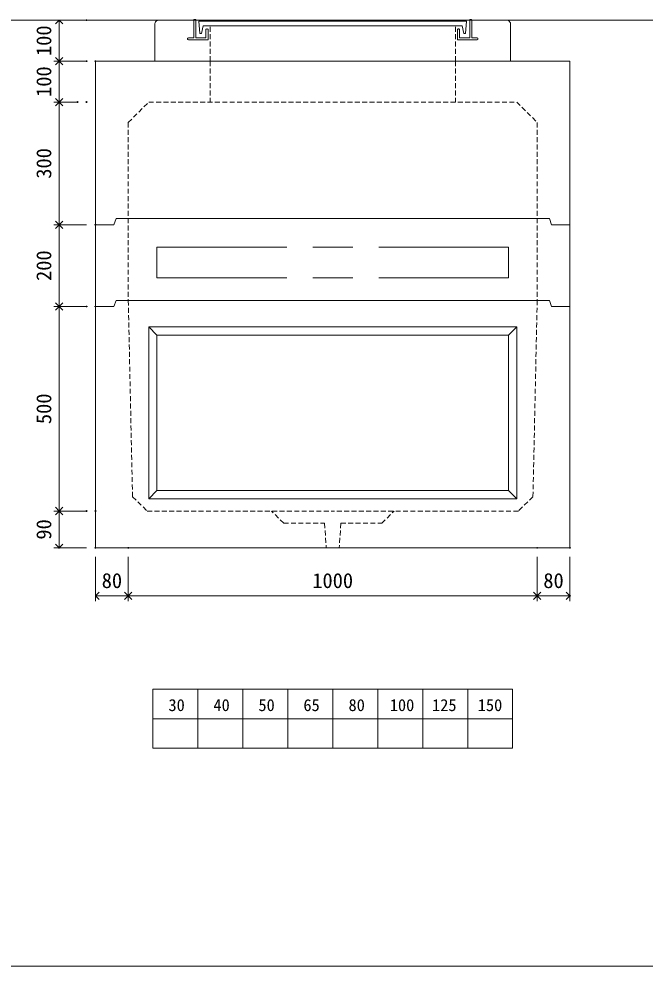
# Model space of a CAD drawing. Units: millimetres, scale not verified. Extents: x -4891 to 18489, y -2331 to 2331.
# Drawn here: x 1827 to 3358, y -1944 to 372 of the extents above; entities that cross this region are included whole.
import ezdxf
from ezdxf.enums import TextEntityAlignment as Align

# ---------------------------------------------------------------- set-up
doc = ezdxf.new("R2010")
doc.units = ezdxf.units.MM
doc.header["$LTSCALE"] = 10
doc.header["$PDMODE"] = 32
doc.header["$PDSIZE"] = 2
doc.linetypes.add('DASHED1', pattern=[1.8, 1.2, -0.6])
doc.linetypes.add('USER2', pattern=[50.8, 31.75, -6.35, 6.35, -6.35])
doc.layers.add('0-1_Defpoints', color=7, linetype='Continuous')
for name, color, linetype, lineweight in [('0-2_waku', 7, 'Continuous', 18), ('0-3_gaikei', 7, 'Continuous', 18), ('0-4_kakure', 7, 'DASHED1', 5), ('0-5_sunpou', 7, 'Continuous', 5), ('0-9_uchigawa', 6, 'Continuous', 18), ('0-B_futa', 3, 'Continuous', 18), ('0-C_GL', 4, 'Continuous', 18), ('0-E_文字１', 7, 'Continuous', 18), ('1-3_uchigawa2', 6, 'USER2', 18)]:
    doc.layers.add(name, color=color, linetype=linetype, lineweight=lineweight)
doc.styles.add('ＭＳ ゴシック', font='')
doc.styles.get('ＭＳ ゴシック').set_extended_font_data('MS Gothic')

# ---------------------------------------------------------------- blocks, each defined once
blk = doc.blocks.new('_Open90')
at = {"layer": '0-5_sunpou'}
blk.add_line((0, 0), (-1, 0), dxfattribs=at)
blk.add_lwpolyline([(-0.5, 0.5), (0, 0), (-0.5, -0.5)], dxfattribs=at)
blk = doc.blocks.new('D56')
at = {"layer": '0-1_Defpoints'}
for p in [(3462.32, 1252.03), (3542.32, 1252.03), (3542.32, 1134.61)]:
    blk.add_point(p, dxfattribs=at)
at = {"layer": '0-5_sunpou'}
for p, q in [((3462.32, 1230.03), (3462.32, 1121.61)), ((3542.32, 1230.03), (3542.32, 1121.61)), ((3480.32, 1134.61), (3524.32, 1134.61))]:
    blk.add_line(p, q, dxfattribs=at)
at = {"layer": '0-5_sunpou', "xscale": 18, "yscale": 18, "rotation": 180}
blk.add_blockref('_Open90', (3462.32, 1134.61), dxfattribs=at)
at = {"layer": '0-5_sunpou', "xscale": 18, "yscale": 18}
blk.add_blockref('_Open90', (3542.32, 1134.61), dxfattribs=at)
at = {"layer": '0-5_sunpou', "style": 'ＭＳ ゴシック'}
blk.add_text('80', height=36.66, dxfattribs=at).set_placement((3477.32, 1142.61), align=Align.BOTTOM_LEFT)
blk = doc.blocks.new('D57')
at = {"layer": '0-1_Defpoints'}
for p in [(3542.32, 1252.03), (4542.32, 1252.03), (4542.32, 1134.61)]:
    blk.add_point(p, dxfattribs=at)
at = {"layer": '0-5_sunpou'}
for p, q in [((3542.32, 1230.03), (3542.32, 1121.61)), ((4542.32, 1230.03), (4542.32, 1121.61)), ((3560.32, 1134.61), (4524.32, 1134.61))]:
    blk.add_line(p, q, dxfattribs=at)
at = {"layer": '0-5_sunpou', "xscale": 18, "yscale": 18, "rotation": 180}
blk.add_blockref('_Open90', (3542.32, 1134.61), dxfattribs=at)
at = {"layer": '0-5_sunpou', "xscale": 18, "yscale": 18}
blk.add_blockref('_Open90', (4542.32, 1134.61), dxfattribs=at)
at = {"layer": '0-5_sunpou', "style": 'ＭＳ ゴシック'}
blk.add_text('1000', height=36.66, dxfattribs=at).set_placement((3992.32, 1142.61), align=Align.BOTTOM_LEFT)
blk = doc.blocks.new('D58')
at = {"layer": '0-1_Defpoints'}
for p in [(4542.32, 1252.03), (4622.32, 1252.03), (4622.32, 1134.61)]:
    blk.add_point(p, dxfattribs=at)
at = {"layer": '0-5_sunpou'}
for p, q in [((4542.32, 1230.03), (4542.32, 1121.61)), ((4622.32, 1230.03), (4622.32, 1121.61)), ((4560.32, 1134.61), (4604.32, 1134.61))]:
    blk.add_line(p, q, dxfattribs=at)
at = {"layer": '0-5_sunpou', "xscale": 18, "yscale": 18, "rotation": 180}
blk.add_blockref('_Open90', (4542.32, 1134.61), dxfattribs=at)
at = {"layer": '0-5_sunpou', "xscale": 18, "yscale": 18}
blk.add_blockref('_Open90', (4622.32, 1134.61), dxfattribs=at)
at = {"layer": '0-5_sunpou', "style": 'ＭＳ ゴシック'}
blk.add_text('80', height=36.66, dxfattribs=at).set_placement((4557.32, 1142.61), align=Align.BOTTOM_LEFT)
blk = doc.blocks.new('D59')
at = {"layer": '0-1_Defpoints'}
for p in [(3418.32, 2342.03), (3373, 2042.03), (3462.32, 2042.03)]:
    blk.add_point(p, dxfattribs=at)
at = {"layer": '0-5_sunpou'}
for p, q in [((3396.32, 2342.03), (3360, 2342.03)), ((3373, 2324.03), (3373, 2060.03)), ((3440.32, 2042.03), (3360, 2042.03))]:
    blk.add_line(p, q, dxfattribs=at)
at = {"layer": '0-5_sunpou', "xscale": 18, "yscale": 18}
for p, rotation in [((3373, 2342.03), 90), ((3373, 2042.03), 270)]:
    blk.add_blockref('_Open90', p, dxfattribs=dict(at, rotation=rotation))
at = {"layer": '0-5_sunpou', "style": 'ＭＳ ゴシック'}
blk.add_text('300', height=36.66, rotation=90, dxfattribs=at).set_placement((3365, 2154.53), align=Align.BOTTOM_LEFT)
blk = doc.blocks.new('D60')
at = {"layer": '0-1_Defpoints'}
for p in [(3462.32, 2042.03), (3373, 1842.03), (3440.32, 1842.03)]:
    blk.add_point(p, dxfattribs=at)
at = {"layer": '0-5_sunpou'}
for p, q in [((3440.32, 2042.03), (3360, 2042.03)), ((3373, 2024.03), (3373, 1860.03)), ((3418.32, 1842.03), (3360, 1842.03))]:
    blk.add_line(p, q, dxfattribs=at)
at = {"layer": '0-5_sunpou', "xscale": 18, "yscale": 18}
for p, rotation in [((3373, 2042.03), 90), ((3373, 1842.03), 270)]:
    blk.add_blockref('_Open90', p, dxfattribs=dict(at, rotation=rotation))
at = {"layer": '0-5_sunpou', "style": 'ＭＳ ゴシック'}
blk.add_text('200', height=36.66, rotation=90, dxfattribs=at).set_placement((3365, 1904.53), align=Align.BOTTOM_LEFT)
blk = doc.blocks.new('D68')
at = {"layer": '0-1_Defpoints'}
for p in [(3462.32, 1342.03), (3373, 1252.03), (3462.32, 1252.03)]:
    blk.add_point(p, dxfattribs=at)
at = {"layer": '0-5_sunpou'}
for p, q in [((3440.32, 1342.03), (3360, 1342.03)), ((3373, 1324.03), (3373, 1270.03)), ((3440.32, 1252.03), (3360, 1252.03))]:
    blk.add_line(p, q, dxfattribs=at)
at = {"layer": '0-5_sunpou', "xscale": 18, "yscale": 18}
for p, rotation in [((3373, 1342.03), 90), ((3373, 1252.03), 270)]:
    blk.add_blockref('_Open90', p, dxfattribs=dict(at, rotation=rotation))
at = {"layer": '0-5_sunpou', "style": 'ＭＳ ゴシック'}
blk.add_text('90', height=36.66, rotation=90, dxfattribs=at).set_placement((3365, 1272.03), align=Align.BOTTOM_LEFT)
blk = doc.blocks.new('D69')
at = {"layer": '0-1_Defpoints'}
for p in [(3462.32, 1842.03), (3373, 1342.03), (3440.32, 1342.03)]:
    blk.add_point(p, dxfattribs=at)
at = {"layer": '0-5_sunpou'}
for p, q in [((3440.32, 1842.03), (3360, 1842.03)), ((3373, 1824.03), (3373, 1360.03)), ((3418.32, 1342.03), (3360, 1342.03))]:
    blk.add_line(p, q, dxfattribs=at)
at = {"layer": '0-5_sunpou', "xscale": 18, "yscale": 18}
for p, rotation in [((3373, 1842.03), 90), ((3373, 1342.03), 270)]:
    blk.add_blockref('_Open90', p, dxfattribs=dict(at, rotation=rotation))
at = {"layer": '0-5_sunpou', "style": 'ＭＳ ゴシック'}
blk.add_text('500', height=36.66, rotation=90, dxfattribs=at).set_placement((3365, 1554.53), align=Align.BOTTOM_LEFT)
blk = doc.blocks.new('D47')
at = {"layer": '0-1_Defpoints'}
for p in [(3440.32, 2542.03), (3373, 2442.03), (3462.32, 2442.03)]:
    blk.add_point(p, dxfattribs=at)
at = {"layer": '0-5_sunpou'}
for p, q in [((3418.32, 2542.03), (3360, 2542.03)), ((3373, 2524.03), (3373, 2460.03)), ((3440.32, 2442.03), (3360, 2442.03))]:
    blk.add_line(p, q, dxfattribs=at)
at = {"layer": '0-5_sunpou', "xscale": 18, "yscale": 18}
for p, rotation in [((3373, 2542.03), 90), ((3373, 2442.03), 270)]:
    blk.add_blockref('_Open90', p, dxfattribs=dict(at, rotation=rotation))
at = {"layer": '0-5_sunpou', "style": 'ＭＳ ゴシック'}
blk.add_text('100', height=36.66, rotation=90, dxfattribs=at).set_placement((3365, 2454.53), align=Align.BOTTOM_LEFT)
blk = doc.blocks.new('D49')
at = {"layer": '0-1_Defpoints'}
for p in [(3440.32, 2542.03), (3373, 2442.03), (3462.32, 2442.03)]:
    blk.add_point(p, dxfattribs=at)
at = {"layer": '0-5_sunpou'}
for p, q in [((3418.32, 2542.03), (3360, 2542.03)), ((3373, 2524.03), (3373, 2460.03)), ((3440.32, 2442.03), (3360, 2442.03))]:
    blk.add_line(p, q, dxfattribs=at)
at = {"layer": '0-5_sunpou', "xscale": 18, "yscale": 18}
for p, rotation in [((3373, 2542.03), 90), ((3373, 2442.03), 270)]:
    blk.add_blockref('_Open90', p, dxfattribs=dict(at, rotation=rotation))
at = {"layer": '0-5_sunpou', "style": 'ＭＳ ゴシック'}
blk.add_text('100', height=36.66, rotation=90, dxfattribs=at).set_placement((3365, 2454.53), align=Align.BOTTOM_LEFT)
blk = doc.blocks.new('D50')
at = {"layer": '0-1_Defpoints'}
for p in [(3440.32, 2442.03), (3373, 2342.03), (3440.32, 2342.03)]:
    blk.add_point(p, dxfattribs=at)
at = {"layer": '0-5_sunpou'}
for p, q in [((3418.32, 2442.03), (3360, 2442.03)), ((3373, 2424.03), (3373, 2360.03)), ((3418.32, 2342.03), (3360, 2342.03))]:
    blk.add_line(p, q, dxfattribs=at)
at = {"layer": '0-5_sunpou', "xscale": 18, "yscale": 18}
for p, rotation in [((3373, 2442.03), 90), ((3373, 2342.03), 270)]:
    blk.add_blockref('_Open90', p, dxfattribs=dict(at, rotation=rotation))
at = {"layer": '0-5_sunpou', "style": 'ＭＳ ゴシック'}
blk.add_text('100', height=36.66, rotation=90, dxfattribs=at).set_placement((3365, 2354.53), align=Align.BOTTOM_LEFT)

msp = doc.modelspace()

# ---------------------------------------------------------------- linework, layer by layer
at = {"layer": '0-2_waku'}
for p, q in [((2154.22, -1267.28), (2154.22, -1411.28)), ((2154.22, -1267.28), (2154.22, -1411.28)), ((2154.22, -1267.28), (2154.22, -1411.28)), ((2154.22, -1267.28), (2154.22, -1411.28)), ((2154.22, -1267.28), (3034.22, -1267.28)), ((2264.22, -1267.28), (2264.22, -1411.28)), ((2374.22, -1267.28), (2374.22, -1411.28)), ((2374.22, -1267.28), (2374.22, -1411.28)), ((2484.22, -1267.28), (2484.22, -1411.28)), ((2594.22, -1267.28), (2594.22, -1411.28)), ((2704.22, -1267.28), (2704.22, -1411.28)), ((2814.22, -1267.28), (2814.22, -1411.28)), ((2924.22, -1267.28), (2924.22, -1411.28)), ((3034.22, -1267.28), (3034.22, -1411.28)), ((2154.22, -1339.28), (3034.22, -1339.28)), ((2154.22, -1411.28), (3034.22, -1411.28)), ((-1230.78, -1943.94), (4889.22, -1943.94))]:
    msp.add_line(p, q, dxfattribs=at)
msp.add_lwpolyline([(-1230.78, 2331.06), (-1230.78, -1943.94), (4889.22, -1943.94)], dxfattribs=at)
at = {"layer": '0-3_gaikei'}
for p, q in [((2159.22, 268.72), (2159.22, 358.72)), ((2159.22, 268.72), (2159.22, 358.72)), ((2169.22, 368.72), (2254.21, 368.72)), ((2934.22, 368.72), (3019.22, 368.72)), ((3029.22, 268.72), (3029.22, 358.72)), ((3029.22, 268.72), (3029.22, 358.72)), ((2014.22, 268.72), (2014.22, -921.28)), ((3174.22, 268.72), (2014.22, 268.72)), ((2014.22, 268.72), (2014.22, -721.28)), ((3174.22, 268.72), (2014.22, 268.72)), ((2159.22, 268.72), (2269.22, 268.72)), ((2159.22, 268.72), (2269.22, 268.72)), ((2159.22, 268.72), (2269.22, 268.72)), ((2159.22, 268.72), (2269.22, 268.72)), ((2159.22, 268.72), (2269.22, 268.72)), ((2159.22, 268.72), (2269.22, 268.72)), ((2194.22, 268.72), (2994.22, 268.72)), ((2194.22, 268.72), (2994.22, 268.72)), ((2194.22, 268.72), (2994.22, 268.72)), ((2194.22, 268.72), (2994.22, 268.72)), ((3029.22, 268.72), (2919.22, 268.72)), ((3029.22, 268.72), (2919.22, 268.72)), ((3029.22, 268.72), (2919.22, 268.72)), ((3029.22, 268.72), (2919.22, 268.72)), ((3029.22, 268.72), (2919.22, 268.72)), ((3029.22, 268.72), (2919.22, 268.72)), ((3029.22, 268.72), (2919.22, 268.72)), ((3029.22, 268.72), (2919.22, 268.72)), ((3174.22, 268.72), (3174.22, -721.28)), ((2059.22, -131.28), (2014.22, -131.28)), ((2059.22, -131.28), (2014.22, -131.28)), ((2064.22, -116.28), (2059.22, -131.28)), ((2594.22, -116.28), (2064.22, -116.28)), ((3124.22, -116.28), (2594.22, -116.28)), ((3124.22, -116.28), (3129.22, -131.28)), ((3174.22, -131.28), (3129.22, -131.28)), ((3149.22, -131.28), (3174.22, -131.28)), ((3149.22, -131.28), (3174.22, -131.28)), ((2064.22, -316.28), (2059.22, -331.28)), ((2594.22, -316.28), (2064.22, -316.28)), ((3124.22, -316.28), (2594.22, -316.28)), ((3124.22, -316.28), (3129.22, -331.28)), ((2014.22, -331.28), (2014.22, -921.28)), ((2059.22, -331.28), (2014.22, -331.28)), ((2059.22, -331.28), (2014.22, -331.28)), ((3174.22, -331.28), (3129.22, -331.28)), ((3149.22, -331.28), (3174.22, -331.28)), ((3149.22, -331.28), (3174.22, -331.28)), ((2014.22, -921.28), (3174.22, -921.28))]:
    msp.add_line(p, q, dxfattribs=at)
msp.add_lwpolyline([(3174.22, 268.72), (3174.22, -921.28), (3174.22, -331.28)], dxfattribs=at)
for centre, radius, start, end in [((2168.64, 359.3), 9.44, 86.47383, 183.52617), ((3019.55, 359.05), 9.68, 358.04251, 91.95749)]:
    msp.add_arc(centre, radius, start, end, dxfattribs=at)
at = {"layer": '0-4_kakure'}
for p, q in [((2294.22, 268.72), (2294.22, 355.22)), ((2294.22, 268.72), (2294.22, 355.22)), ((2894.22, 268.72), (2894.22, 355.22)), ((2294.22, 268.72), (2294.22, 168.72)), ((2894.22, 268.72), (2894.22, 168.72)), ((2094.22, 118.72), (2144.22, 168.72)), ((2144.22, 168.72), (3044.22, 168.72)), ((3044.22, 168.72), (3094.22, 118.72)), ((2094.22, 118.72), (2094.22, -316.28)), ((3094.22, 118.72), (3094.22, -316.28)), ((2104.54, -796.28), (2094.22, -316.28)), ((3094.22, -316.28), (3083.89, -796.28)), ((2104.54, -796.28), (2140.3, -831.28)), ((3083.89, -796.28), (3048.13, -831.28)), ((2140.3, -831.28), (2594.22, -831.28)), ((2474.22, -861.28), (2444.22, -831.28)), ((3048.13, -831.28), (2594.22, -831.28)), ((2714.22, -861.28), (2744.22, -831.28)), ((2474.22, -861.28), (2574.22, -861.28)), ((2574.22, -861.28), (2578.22, -921.28)), ((2614.22, -861.28), (2610.22, -921.28)), ((2614.22, -861.28), (2714.22, -861.28))]:
    msp.add_line(p, q, dxfattribs=at)
at = {"layer": '0-9_uchigawa'}
for p, q in [((2144.22, -381.28), (2164.22, -401.28)), ((2144.22, -801.28), (2144.22, -381.28)), ((3044.22, -801.28), (3044.22, -381.28)), ((2164.22, -401.28), (2594.22, -401.28)), ((2164.22, -781.28), (2164.22, -401.28)), ((3024.22, -781.28), (3024.22, -401.28)), ((2144.22, -801.28), (2164.22, -781.28)), ((2164.22, -781.28), (3024.22, -781.28)), ((3044.22, -801.28), (3024.22, -781.28)), ((2144.22, -801.28), (3044.22, -801.28))]:
    msp.add_line(p, q, dxfattribs=at)
for points in [[(2144.22, -381.28), (2594.22, -381.28), (3044.22, -381.28)], [(2594.22, -401.28), (3024.22, -401.28), (3044.22, -381.28)]]:
    msp.add_lwpolyline(points, dxfattribs=at)
at = {"layer": '0-B_futa'}
for p, q in [((2256.21, 370.72), (2259.21, 370.72)), ((2259.21, 370.72), (2259.21, 325.72)), ((2929.22, 370.72), (2929.22, 325.72)), ((2929.22, 370.72), (2932.22, 370.72)), ((2254.21, 368.72), (2254.21, 325.72)), ((2267.03, 366.22), (2921.36, 366.22)), ((2267.03, 366.22), (2269.52, 336.22)), ((2277.55, 355.22), (2273.23, 336.22)), ((2277.55, 355.22), (2910.88, 355.22)), ((2286.21, 347.72), (2287.21, 347.72)), ((2902.22, 347.72), (2901.22, 347.72)), ((2910.88, 355.22), (2915.2, 336.22)), ((2921.36, 366.22), (2919.11, 336.22)), ((2934.22, 368.72), (2934.22, 325.72)), ((2241.21, 325.72), (2254.21, 325.72)), ((2259.21, 325.72), (2284.21, 325.72)), ((2269.52, 336.22), (2273.23, 336.22)), ((2284.21, 345.72), (2284.21, 325.72)), ((2289.21, 345.72), (2289.21, 320.72)), ((2899.22, 345.72), (2899.22, 320.72)), ((2904.22, 345.72), (2904.22, 325.72)), ((2929.22, 325.72), (2904.22, 325.72)), ((2919.11, 336.22), (2915.2, 336.22)), ((2947.22, 325.72), (2934.22, 325.72)), ((2239.21, 323.72), (2239.21, 322.72)), ((2289.21, 320.72), (2241.21, 320.72)), ((2899.22, 320.72), (2947.22, 320.72)), ((2949.22, 323.72), (2949.22, 322.72))]:
    msp.add_line(p, q, dxfattribs=at)
for centre, start, end in [((2256.21, 368.72), 90, 180), ((2932.22, 368.72), 0, 90), ((2286.21, 345.72), 90, 180), ((2287.21, 345.72), 0, 90), ((2901.22, 345.72), 90, 180), ((2902.22, 345.72), 0, 90), ((2241.21, 323.72), 90, 180), ((2947.22, 323.72), 0, 90), ((2241.21, 322.72), 180, 270), ((2947.22, 322.72), 270, 0)]:
    msp.add_arc(centre, 2, start, end, dxfattribs=at)
at = {"layer": '0-C_GL'}
msp.add_line((-1230.78, 368.72), (4889.22, 368.72), dxfattribs=at)
at = {"layer": '1-3_uchigawa2'}
for p, q in [((2164.22, -186.28), (2594.22, -186.28)), ((2164.22, -186.28), (2164.22, -261.28)), ((3024.22, -186.28), (2594.22, -186.28)), ((3024.22, -186.28), (3024.22, -261.28)), ((2164.22, -261.28), (2594.22, -261.28)), ((3024.22, -261.28), (2594.22, -261.28))]:
    msp.add_line(p, q, dxfattribs=at)

# ---------------------------------------------------------------- block references
at = {"layer": '0-5_sunpou'}
for name in ['D47', 'D49', 'D50', 'D59', 'D60', 'D69', 'D68', 'D56', 'D57', 'D58']:
    msp.add_blockref(name, (-1448.1, -2173.31), dxfattribs=at)

# ---------------------------------------------------------------- texts
at = {"layer": '0-E_文字１', "style": 'ＭＳ ゴシック'}
for s, p in [('30', (2192.45, -1329.32)), ('40', (2302.45, -1329.32)), ('50', (2412.45, -1329.32)), ('65', (2522.45, -1329.32)), ('80', (2632.86, -1329.32)), ('100', (2733.73, -1329.32)), ('125', (2837.12, -1329.32)), ('150', (2948.88, -1329.32))]:
    msp.add_text(s, height=29.33, dxfattribs=at).set_placement(p, align=Align.BOTTOM_LEFT)

doc.saveas('drawing.dxf')
